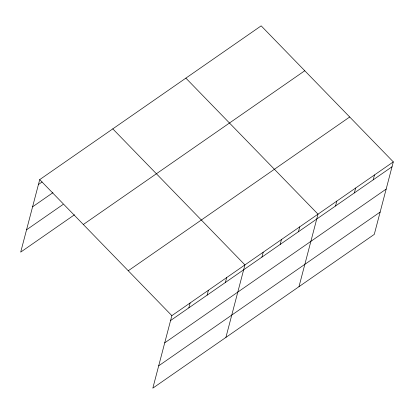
<?xml version="1.0" encoding="UTF-8"?>
<svg xmlns="http://www.w3.org/2000/svg" width="414" height="414" viewBox="0 0 414 414"><rect width="100%" height="100%" fill="white"/><g stroke="black" fill="none" stroke-linecap="round" stroke-linejoin="round"><path stroke-width="0.62" d="M393.3 161.884L171.857 315.644L152.833 388.146L374.282 234.386L393.3 161.884L261.167 25.854L39.718 179.614L20.7 252.116L74.463 214.783M188.841 307.845L190.124 302.96M207.114 295.161L208.392 290.271M225.382 282.472L226.665 277.587M225.909 337.405L244.933 264.903L112.799 128.873M261.917 257.104L263.2 252.219M280.19 244.42L281.468 239.535M298.458 231.731L299.741 226.846M298.986 286.664L318.009 214.162L185.876 78.132M335.552 205.981L336.83 201.095M354.374 192.908L355.652 188.023M373.195 179.842L374.479 174.956M38.44 184.499L42.093 181.963M32.587 206.814L52.94 192.676M26.553 229.801L63.094 204.433M83.323 224.502L304.771 70.742M128.252 270.756L349.695 116.996M170.573 320.529L392.017 166.77M164.72 342.844L386.164 189.084M158.686 365.831L380.135 212.071M39.718 179.614L171.857 315.644"/></g></svg>
